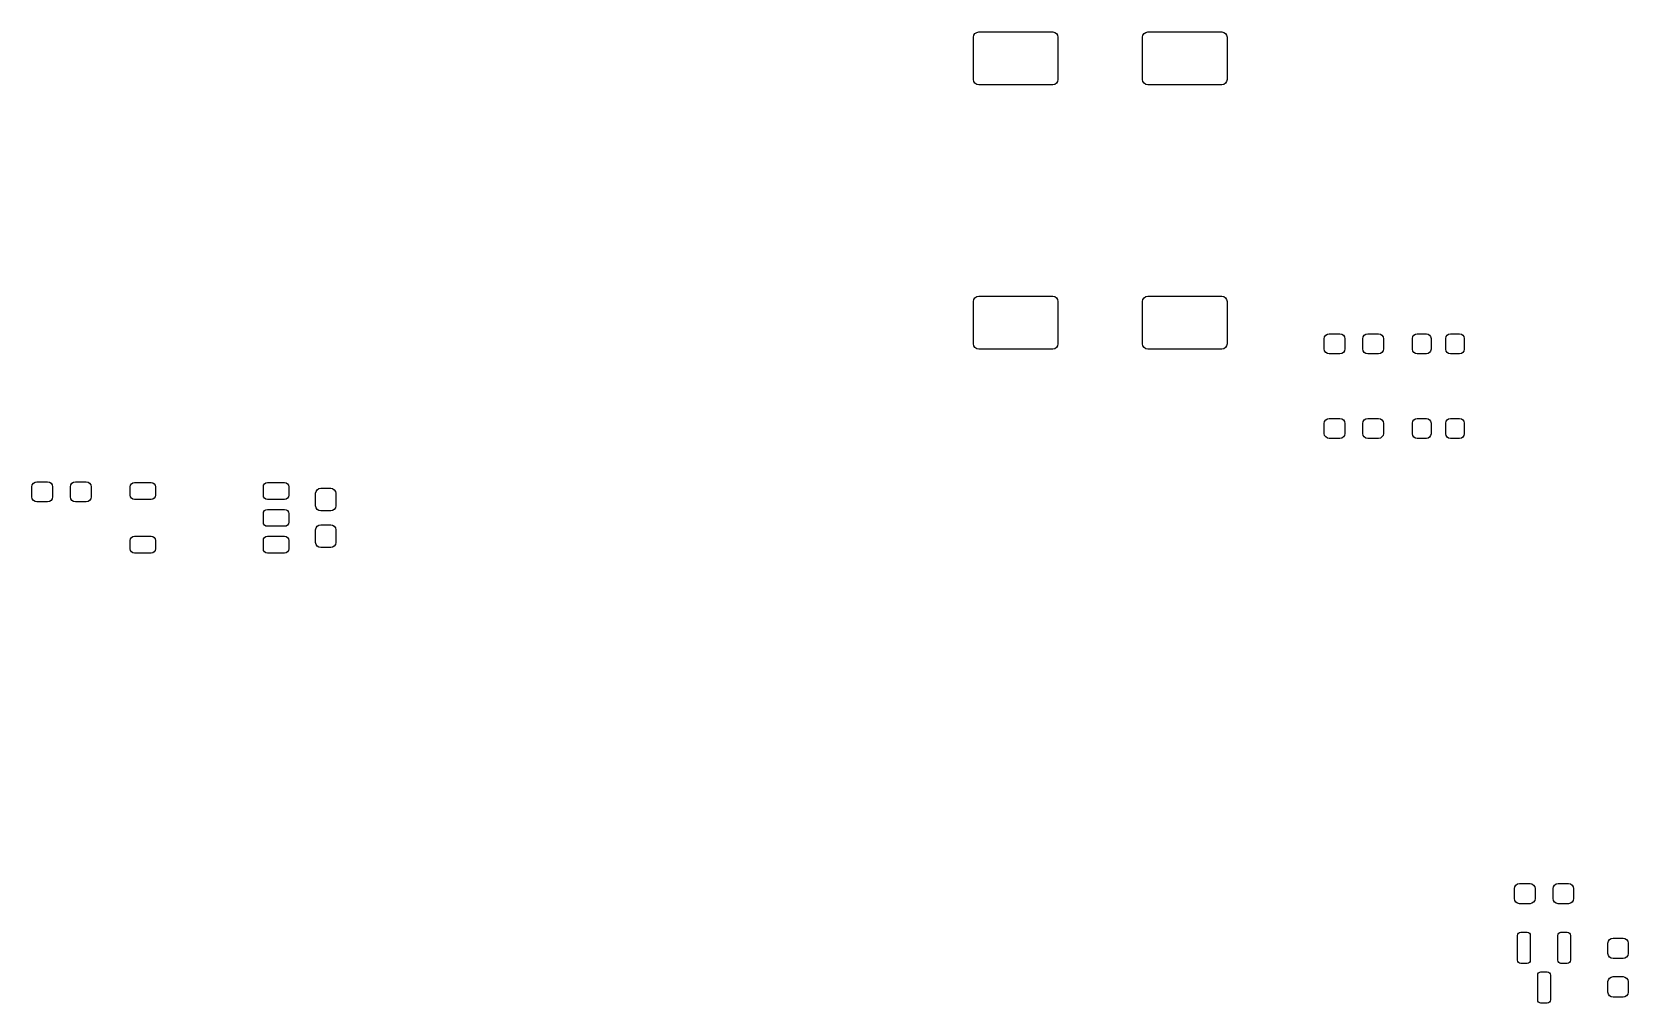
# Model space of a CAD drawing. Extents: x 22.4 to 98, y -82.2 to -36.2.
import ezdxf

# ---------------------------------------------------------------- set-up
doc = ezdxf.new("R2010")
doc.units = 0
doc.layers.add('BLACK', color=7, linetype='CONTINUOUS')

msp = doc.modelspace()

# ---------------------------------------------------------------- linework, layer by layer
at = {"layer": 'BLACK', "linetype": 'CONTINUOUS'}
for p, q in [((67.154329, -36.26903), (67.25, -36.25)), ((67.25, -36.25), (70.75, -36.25)), ((70.75, -36.25), (70.845671, -36.26903)), ((75.154329, -36.26903), (75.25, -36.25)), ((75.25, -36.25), (78.75, -36.25)), ((78.75, -36.25), (78.845671, -36.26903)), ((67, -36.5), (67.01903, -36.404329)), ((67, -38.5), (67, -36.5)), ((67.01903, -36.404329), (67.073223, -36.323223)), ((67.073223, -36.323223), (67.154329, -36.26903)), ((70.845671, -36.26903), (70.926777, -36.323223)), ((70.926777, -36.323223), (70.98097, -36.404329)), ((70.98097, -36.404329), (71, -36.5)), ((71, -36.5), (71, -38.5)), ((75, -36.5), (75.01903, -36.404329)), ((75, -38.5), (75, -36.5)), ((75.01903, -36.404329), (75.073223, -36.323223)), ((75.073223, -36.323223), (75.154329, -36.26903)), ((78.845671, -36.26903), (78.926777, -36.323223)), ((78.926777, -36.323223), (78.98097, -36.404329)), ((78.98097, -36.404329), (79, -36.5)), ((79, -36.5), (79, -38.5)), ((67.01903, -38.595671), (67, -38.5)), ((71, -38.5), (70.98097, -38.595671)), ((75.01903, -38.595671), (75, -38.5)), ((79, -38.5), (78.98097, -38.595671)), ((67.073223, -38.676777), (67.01903, -38.595671)), ((67.154329, -38.73097), (67.073223, -38.676777)), ((67.25, -38.75), (67.154329, -38.73097)), ((70.75, -38.75), (67.25, -38.75)), ((70.845671, -38.73097), (70.75, -38.75)), ((70.926777, -38.676777), (70.845671, -38.73097)), ((70.98097, -38.595671), (70.926777, -38.676777)), ((75.073223, -38.676777), (75.01903, -38.595671)), ((75.154329, -38.73097), (75.073223, -38.676777)), ((75.25, -38.75), (75.154329, -38.73097)), ((78.75, -38.75), (75.25, -38.75)), ((78.845671, -38.73097), (78.75, -38.75)), ((78.926777, -38.676777), (78.845671, -38.73097)), ((78.98097, -38.595671), (78.926777, -38.676777)), ((67, -49), (67.01903, -48.904329)), ((67, -51), (67, -49)), ((67.01903, -48.904329), (67.073223, -48.823223)), ((67.073223, -48.823223), (67.154329, -48.76903)), ((67.154329, -48.76903), (67.25, -48.75)), ((67.25, -48.75), (70.75, -48.75)), ((70.75, -48.75), (70.845671, -48.76903)), ((70.845671, -48.76903), (70.926777, -48.823223)), ((70.926777, -48.823223), (70.98097, -48.904329)), ((70.98097, -48.904329), (71, -49)), ((71, -49), (71, -51)), ((75, -49), (75.01903, -48.904329)), ((75, -51), (75, -49)), ((75.01903, -48.904329), (75.073223, -48.823223)), ((75.073223, -48.823223), (75.154329, -48.76903)), ((75.154329, -48.76903), (75.25, -48.75)), ((75.25, -48.75), (78.75, -48.75)), ((78.75, -48.75), (78.845671, -48.76903)), ((78.845671, -48.76903), (78.926777, -48.823223)), ((78.926777, -48.823223), (78.98097, -48.904329)), ((78.98097, -48.904329), (79, -49)), ((79, -49), (79, -51)), ((83.618079, -50.671613), (83.669562, -50.594562)), ((83.669562, -50.594562), (83.746613, -50.543079)), ((83.746613, -50.543079), (83.8375, -50.525)), ((83.8375, -50.525), (84.3375, -50.525)), ((84.3375, -50.525), (84.428387, -50.543079)), ((84.428387, -50.543079), (84.505438, -50.594562)), ((84.505438, -50.594562), (84.556921, -50.671613)), ((85.443079, -50.671613), (85.494562, -50.594562)), ((85.494562, -50.594562), (85.571613, -50.543079)), ((85.571613, -50.543079), (85.6625, -50.525)), ((85.6625, -50.525), (86.1625, -50.525)), ((86.1625, -50.525), (86.253387, -50.543079)), ((86.253387, -50.543079), (86.330438, -50.594562)), ((86.330438, -50.594562), (86.381921, -50.671613)), ((87.791651, -50.660038), (87.83907, -50.58907)), ((87.83907, -50.58907), (87.910038, -50.541651)), ((87.910038, -50.541651), (87.99375, -50.525)), ((87.99375, -50.525), (88.43125, -50.525)), ((88.43125, -50.525), (88.514962, -50.541651)), ((88.514962, -50.541651), (88.58593, -50.58907)), ((88.58593, -50.58907), (88.633349, -50.660038)), ((89.366651, -50.660038), (89.41407, -50.58907)), ((89.41407, -50.58907), (89.485038, -50.541651)), ((89.485038, -50.541651), (89.56875, -50.525)), ((89.56875, -50.525), (90.00625, -50.525)), ((90.00625, -50.525), (90.089962, -50.541651)), ((90.089962, -50.541651), (90.16093, -50.58907)), ((90.16093, -50.58907), (90.208349, -50.660038)), ((67.01903, -51.095671), (67, -51)), ((67.073223, -51.176777), (67.01903, -51.095671)), ((67.154329, -51.23097), (67.073223, -51.176777)), ((67.25, -51.25), (67.154329, -51.23097)), ((70.75, -51.25), (67.25, -51.25)), ((70.845671, -51.23097), (70.75, -51.25)), ((70.926777, -51.176777), (70.845671, -51.23097)), ((70.98097, -51.095671), (70.926777, -51.176777)), ((71, -51), (70.98097, -51.095671)), ((75.01903, -51.095671), (75, -51)), ((75.073223, -51.176777), (75.01903, -51.095671)), ((75.154329, -51.23097), (75.073223, -51.176777)), ((75.25, -51.25), (75.154329, -51.23097)), ((78.75, -51.25), (75.25, -51.25)), ((78.845671, -51.23097), (78.75, -51.25)), ((78.926777, -51.176777), (78.845671, -51.23097)), ((78.98097, -51.095671), (78.926777, -51.176777)), ((79, -51), (78.98097, -51.095671)), ((83.6, -50.7625), (83.618079, -50.671613)), ((83.6, -51.2375), (83.6, -50.7625)), ((83.618079, -51.328387), (83.6, -51.2375)), ((83.669562, -51.405438), (83.618079, -51.328387)), ((84.556921, -51.328387), (84.505438, -51.405438)), ((84.556921, -50.671613), (84.575, -50.7625)), ((84.575, -51.2375), (84.556921, -51.328387)), ((84.575, -50.7625), (84.575, -51.2375)), ((85.425, -50.7625), (85.443079, -50.671613)), ((85.425, -51.2375), (85.425, -50.7625)), ((85.443079, -51.328387), (85.425, -51.2375)), ((85.494562, -51.405438), (85.443079, -51.328387)), ((86.381921, -51.328387), (86.330438, -51.405438)), ((86.381921, -50.671613), (86.4, -50.7625)), ((86.4, -51.2375), (86.381921, -51.328387)), ((86.4, -50.7625), (86.4, -51.2375)), ((87.775, -50.74375), (87.791651, -50.660038)), ((87.775, -51.25625), (87.775, -50.74375)), ((87.791651, -51.339962), (87.775, -51.25625)), ((87.83907, -51.41093), (87.791651, -51.339962)), ((88.633349, -51.339962), (88.58593, -51.41093)), ((88.633349, -50.660038), (88.65, -50.74375)), ((88.65, -51.25625), (88.633349, -51.339962)), ((88.65, -50.74375), (88.65, -51.25625)), ((89.35, -50.74375), (89.366651, -50.660038)), ((89.35, -51.25625), (89.35, -50.74375)), ((89.366651, -51.339962), (89.35, -51.25625)), ((89.41407, -51.41093), (89.366651, -51.339962)), ((90.208349, -51.339962), (90.16093, -51.41093)), ((90.208349, -50.660038), (90.225, -50.74375)), ((90.225, -51.25625), (90.208349, -51.339962)), ((90.225, -50.74375), (90.225, -51.25625)), ((83.746613, -51.456921), (83.669562, -51.405438)), ((83.8375, -51.475), (83.746613, -51.456921)), ((84.3375, -51.475), (83.8375, -51.475)), ((84.428387, -51.456921), (84.3375, -51.475)), ((84.505438, -51.405438), (84.428387, -51.456921)), ((85.571613, -51.456921), (85.494562, -51.405438)), ((85.6625, -51.475), (85.571613, -51.456921)), ((86.1625, -51.475), (85.6625, -51.475)), ((86.253387, -51.456921), (86.1625, -51.475)), ((86.330438, -51.405438), (86.253387, -51.456921)), ((87.910038, -51.458349), (87.83907, -51.41093)), ((87.99375, -51.475), (87.910038, -51.458349)), ((88.43125, -51.475), (87.99375, -51.475)), ((88.514962, -51.458349), (88.43125, -51.475)), ((88.58593, -51.41093), (88.514962, -51.458349)), ((89.485038, -51.458349), (89.41407, -51.41093)), ((89.56875, -51.475), (89.485038, -51.458349)), ((90.00625, -51.475), (89.56875, -51.475)), ((90.089962, -51.458349), (90.00625, -51.475)), ((90.16093, -51.41093), (90.089962, -51.458349)), ((83.6, -54.7625), (83.618079, -54.671613)), ((83.6, -55.2375), (83.6, -54.7625)), ((83.618079, -54.671613), (83.669562, -54.594562)), ((83.669562, -54.594562), (83.746613, -54.543079)), ((83.746613, -54.543079), (83.8375, -54.525)), ((83.8375, -54.525), (84.3375, -54.525)), ((84.3375, -54.525), (84.428387, -54.543079)), ((84.428387, -54.543079), (84.505438, -54.594562)), ((84.505438, -54.594562), (84.556921, -54.671613)), ((84.556921, -54.671613), (84.575, -54.7625)), ((84.575, -54.7625), (84.575, -55.2375)), ((85.425, -54.7625), (85.443079, -54.671613)), ((85.425, -55.2375), (85.425, -54.7625)), ((85.443079, -54.671613), (85.494562, -54.594562)), ((85.494562, -54.594562), (85.571613, -54.543079)), ((85.571613, -54.543079), (85.6625, -54.525)), ((85.6625, -54.525), (86.1625, -54.525)), ((86.1625, -54.525), (86.253387, -54.543079)), ((86.253387, -54.543079), (86.330438, -54.594562)), ((86.330438, -54.594562), (86.381921, -54.671613)), ((86.381921, -54.671613), (86.4, -54.7625)), ((86.4, -54.7625), (86.4, -55.2375)), ((87.775, -54.74375), (87.791651, -54.660038)), ((87.775, -55.25625), (87.775, -54.74375)), ((87.791651, -54.660038), (87.83907, -54.58907)), ((87.83907, -54.58907), (87.910038, -54.541651)), ((87.910038, -54.541651), (87.99375, -54.525)), ((87.99375, -54.525), (88.43125, -54.525)), ((88.43125, -54.525), (88.514962, -54.541651)), ((88.514962, -54.541651), (88.58593, -54.58907)), ((88.58593, -54.58907), (88.633349, -54.660038)), ((88.633349, -54.660038), (88.65, -54.74375)), ((88.65, -54.74375), (88.65, -55.25625)), ((89.35, -54.74375), (89.366651, -54.660038)), ((89.35, -55.25625), (89.35, -54.74375)), ((89.366651, -54.660038), (89.41407, -54.58907)), ((89.41407, -54.58907), (89.485038, -54.541651)), ((89.485038, -54.541651), (89.56875, -54.525)), ((89.56875, -54.525), (90.00625, -54.525)), ((90.00625, -54.525), (90.089962, -54.541651)), ((90.089962, -54.541651), (90.16093, -54.58907)), ((90.16093, -54.58907), (90.208349, -54.660038)), ((90.208349, -54.660038), (90.225, -54.74375)), ((90.225, -54.74375), (90.225, -55.25625)), ((83.618079, -55.328387), (83.6, -55.2375)), ((83.669562, -55.405438), (83.618079, -55.328387)), ((83.746613, -55.456921), (83.669562, -55.405438)), ((83.8375, -55.475), (83.746613, -55.456921)), ((84.3375, -55.475), (83.8375, -55.475)), ((84.428387, -55.456921), (84.3375, -55.475)), ((84.505438, -55.405438), (84.428387, -55.456921)), ((84.556921, -55.328387), (84.505438, -55.405438)), ((84.575, -55.2375), (84.556921, -55.328387)), ((85.443079, -55.328387), (85.425, -55.2375)), ((85.494562, -55.405438), (85.443079, -55.328387)), ((85.571613, -55.456921), (85.494562, -55.405438)), ((85.6625, -55.475), (85.571613, -55.456921)), ((86.1625, -55.475), (85.6625, -55.475)), ((86.253387, -55.456921), (86.1625, -55.475)), ((86.330438, -55.405438), (86.253387, -55.456921)), ((86.381921, -55.328387), (86.330438, -55.405438)), ((86.4, -55.2375), (86.381921, -55.328387)), ((87.791651, -55.339962), (87.775, -55.25625)), ((87.83907, -55.41093), (87.791651, -55.339962)), ((87.910038, -55.458349), (87.83907, -55.41093)), ((87.99375, -55.475), (87.910038, -55.458349)), ((88.43125, -55.475), (87.99375, -55.475)), ((88.514962, -55.458349), (88.43125, -55.475)), ((88.58593, -55.41093), (88.514962, -55.458349)), ((88.633349, -55.339962), (88.58593, -55.41093)), ((88.65, -55.25625), (88.633349, -55.339962)), ((89.366651, -55.339962), (89.35, -55.25625)), ((89.41407, -55.41093), (89.366651, -55.339962)), ((89.485038, -55.458349), (89.41407, -55.41093)), ((89.56875, -55.475), (89.485038, -55.458349)), ((90.00625, -55.475), (89.56875, -55.475)), ((90.089962, -55.458349), (90.00625, -55.475)), ((90.16093, -55.41093), (90.089962, -55.458349)), ((90.208349, -55.339962), (90.16093, -55.41093)), ((90.225, -55.25625), (90.208349, -55.339962)), ((22.449995, -57.7625), (22.468074, -57.671613)), ((22.449995, -58.2375), (22.449995, -57.7625)), ((22.468074, -57.671613), (22.519557, -57.594562)), ((22.519557, -57.594562), (22.596608, -57.543079)), ((22.596608, -57.543079), (22.687495, -57.525)), ((22.687495, -57.525), (23.187495, -57.525)), ((23.187495, -57.525), (23.278382, -57.543079)), ((23.278382, -57.543079), (23.355433, -57.594562)), ((23.355433, -57.594562), (23.406916, -57.671613)), ((23.406916, -57.671613), (23.424995, -57.7625)), ((23.424995, -57.7625), (23.424995, -58.2375)), ((24.274995, -57.7625), (24.293074, -57.671613)), ((24.274995, -58.2375), (24.274995, -57.7625)), ((24.293074, -57.671613), (24.344557, -57.594562)), ((24.344557, -57.594562), (24.421608, -57.543079)), ((24.421608, -57.543079), (24.512495, -57.525)), ((24.512495, -57.525), (25.012495, -57.525)), ((25.012495, -57.525), (25.103382, -57.543079)), ((25.103382, -57.543079), (25.180433, -57.594562)), ((25.180433, -57.594562), (25.231916, -57.671613)), ((25.231916, -57.671613), (25.249995, -57.7625)), ((25.249995, -57.7625), (25.249995, -58.2375)), ((27.1, -57.76), (27.115224, -57.683463)), ((27.1, -58.16), (27.1, -57.76)), ((27.115224, -57.683463), (27.158579, -57.618579)), ((27.158579, -57.618579), (27.223463, -57.575224)), ((27.223463, -57.575224), (27.3, -57.56)), ((27.3, -57.56), (28.1, -57.56)), ((28.1, -57.56), (28.176537, -57.575224)), ((28.176537, -57.575224), (28.241421, -57.618579)), ((28.241421, -57.618579), (28.284776, -57.683463)), ((28.284776, -57.683463), (28.3, -57.76)), ((28.3, -57.76), (28.3, -58.16)), ((33.4, -57.76), (33.415224, -57.683463)), ((33.4, -58.16), (33.4, -57.76)), ((33.415224, -57.683463), (33.458579, -57.618579)), ((33.458579, -57.618579), (33.523463, -57.575224)), ((33.523463, -57.575224), (33.6, -57.56)), ((33.6, -57.56), (34.4, -57.56)), ((34.4, -57.56), (34.476537, -57.575224)), ((34.476537, -57.575224), (34.541421, -57.618579)), ((34.541421, -57.618579), (34.584776, -57.683463)), ((34.584776, -57.683463), (34.6, -57.76)), ((34.6, -57.76), (34.6, -58.16)), ((35.875, -58.0675), (35.893079, -57.976613)), ((35.875, -58.6675), (35.875, -58.0675)), ((35.893079, -57.976613), (35.944562, -57.899562)), ((35.944562, -57.899562), (36.021613, -57.848079)), ((36.021613, -57.848079), (36.1125, -57.83)), ((36.1125, -57.83), (36.5875, -57.83)), ((36.5875, -57.83), (36.678387, -57.848079)), ((36.678387, -57.848079), (36.755438, -57.899562)), ((36.755438, -57.899562), (36.806921, -57.976613)), ((36.806921, -57.976613), (36.825, -58.0675)), ((36.825, -58.0675), (36.825, -58.6675)), ((22.468074, -58.328387), (22.449995, -58.2375)), ((22.519557, -58.405438), (22.468074, -58.328387)), ((22.596608, -58.456921), (22.519557, -58.405438)), ((22.687495, -58.475), (22.596608, -58.456921)), ((23.187495, -58.475), (22.687495, -58.475)), ((23.278382, -58.456921), (23.187495, -58.475)), ((23.355433, -58.405438), (23.278382, -58.456921)), ((23.406916, -58.328387), (23.355433, -58.405438)), ((23.424995, -58.2375), (23.406916, -58.328387)), ((24.293074, -58.328387), (24.274995, -58.2375)), ((24.344557, -58.405438), (24.293074, -58.328387)), ((24.421608, -58.456921), (24.344557, -58.405438)), ((24.512495, -58.475), (24.421608, -58.456921)), ((25.012495, -58.475), (24.512495, -58.475)), ((25.103382, -58.456921), (25.012495, -58.475)), ((25.180433, -58.405438), (25.103382, -58.456921)), ((25.231916, -58.328387), (25.180433, -58.405438)), ((25.249995, -58.2375), (25.231916, -58.328387)), ((27.115224, -58.236537), (27.1, -58.16)), ((27.158579, -58.301421), (27.115224, -58.236537)), ((27.223463, -58.344776), (27.158579, -58.301421)), ((27.3, -58.36), (27.223463, -58.344776)), ((28.1, -58.36), (27.3, -58.36)), ((28.176537, -58.344776), (28.1, -58.36)), ((28.241421, -58.301421), (28.176537, -58.344776)), ((28.284776, -58.236537), (28.241421, -58.301421)), ((28.3, -58.16), (28.284776, -58.236537)), ((33.415224, -58.236537), (33.4, -58.16)), ((33.458579, -58.301421), (33.415224, -58.236537)), ((33.415224, -58.953463), (33.458579, -58.888579)), ((33.523463, -58.344776), (33.458579, -58.301421)), ((33.458579, -58.888579), (33.523463, -58.845224)), ((33.6, -58.36), (33.523463, -58.344776)), ((33.523463, -58.845224), (33.6, -58.83)), ((34.4, -58.36), (33.6, -58.36)), ((33.6, -58.83), (34.4, -58.83)), ((34.476537, -58.344776), (34.4, -58.36)), ((34.4, -58.83), (34.476537, -58.845224)), ((34.541421, -58.301421), (34.476537, -58.344776)), ((34.476537, -58.845224), (34.541421, -58.888579)), ((34.584776, -58.236537), (34.541421, -58.301421)), ((34.541421, -58.888579), (34.584776, -58.953463)), ((34.6, -58.16), (34.584776, -58.236537)), ((35.893079, -58.758387), (35.875, -58.6675)), ((35.944562, -58.835438), (35.893079, -58.758387)), ((36.021613, -58.886921), (35.944562, -58.835438)), ((36.1125, -58.905), (36.021613, -58.886921)), ((36.5875, -58.905), (36.1125, -58.905)), ((36.678387, -58.886921), (36.5875, -58.905)), ((36.755438, -58.835438), (36.678387, -58.886921)), ((36.806921, -58.758387), (36.755438, -58.835438)), ((36.825, -58.6675), (36.806921, -58.758387)), ((33.4, -59.03), (33.415224, -58.953463)), ((33.4, -59.43), (33.4, -59.03)), ((33.415224, -59.506537), (33.4, -59.43)), ((33.458579, -59.571421), (33.415224, -59.506537)), ((33.523463, -59.614776), (33.458579, -59.571421)), ((33.6, -59.63), (33.523463, -59.614776)), ((34.4, -59.63), (33.6, -59.63)), ((34.476537, -59.614776), (34.4, -59.63)), ((34.541421, -59.571421), (34.476537, -59.614776)), ((34.584776, -59.506537), (34.541421, -59.571421)), ((34.584776, -58.953463), (34.6, -59.03)), ((34.6, -59.43), (34.584776, -59.506537)), ((34.6, -59.03), (34.6, -59.43)), ((35.893079, -59.701613), (35.944562, -59.624562)), ((35.944562, -59.624562), (36.021613, -59.573079)), ((36.021613, -59.573079), (36.1125, -59.555)), ((36.1125, -59.555), (36.5875, -59.555)), ((36.5875, -59.555), (36.678387, -59.573079)), ((36.678387, -59.573079), (36.755438, -59.624562)), ((36.755438, -59.624562), (36.806921, -59.701613)), ((27.1, -60.3), (27.115224, -60.223463)), ((27.1, -60.7), (27.1, -60.3)), ((27.115224, -60.223463), (27.158579, -60.158579)), ((27.158579, -60.158579), (27.223463, -60.115224)), ((27.223463, -60.115224), (27.3, -60.1)), ((27.3, -60.1), (28.1, -60.1)), ((28.1, -60.1), (28.176537, -60.115224)), ((28.176537, -60.115224), (28.241421, -60.158579)), ((28.241421, -60.158579), (28.284776, -60.223463)), ((28.284776, -60.223463), (28.3, -60.3)), ((28.3, -60.3), (28.3, -60.7)), ((33.4, -60.3), (33.415224, -60.223463)), ((33.4, -60.7), (33.4, -60.3)), ((33.415224, -60.223463), (33.458579, -60.158579)), ((33.458579, -60.158579), (33.523463, -60.115224)), ((33.523463, -60.115224), (33.6, -60.1)), ((33.6, -60.1), (34.4, -60.1)), ((34.4, -60.1), (34.476537, -60.115224)), ((34.476537, -60.115224), (34.541421, -60.158579)), ((34.541421, -60.158579), (34.584776, -60.223463)), ((34.584776, -60.223463), (34.6, -60.3)), ((34.6, -60.3), (34.6, -60.7)), ((35.875, -59.7925), (35.893079, -59.701613)), ((35.875, -60.3925), (35.875, -59.7925)), ((35.893079, -60.483387), (35.875, -60.3925)), ((36.806921, -59.701613), (36.825, -59.7925)), ((36.825, -60.3925), (36.806921, -60.483387)), ((36.825, -59.7925), (36.825, -60.3925)), ((27.115224, -60.776537), (27.1, -60.7)), ((27.158579, -60.841421), (27.115224, -60.776537)), ((27.223463, -60.884776), (27.158579, -60.841421)), ((27.3, -60.9), (27.223463, -60.884776)), ((28.1, -60.9), (27.3, -60.9)), ((28.176537, -60.884776), (28.1, -60.9)), ((28.241421, -60.841421), (28.176537, -60.884776)), ((28.284776, -60.776537), (28.241421, -60.841421)), ((28.3, -60.7), (28.284776, -60.776537)), ((33.415224, -60.776537), (33.4, -60.7)), ((33.458579, -60.841421), (33.415224, -60.776537)), ((33.523463, -60.884776), (33.458579, -60.841421)), ((33.6, -60.9), (33.523463, -60.884776)), ((34.4, -60.9), (33.6, -60.9)), ((34.476537, -60.884776), (34.4, -60.9)), ((34.541421, -60.841421), (34.476537, -60.884776)), ((34.584776, -60.776537), (34.541421, -60.841421)), ((34.6, -60.7), (34.584776, -60.776537)), ((35.944562, -60.560438), (35.893079, -60.483387)), ((36.021613, -60.611921), (35.944562, -60.560438)), ((36.1125, -60.63), (36.021613, -60.611921)), ((36.5875, -60.63), (36.1125, -60.63)), ((36.678387, -60.611921), (36.5875, -60.63)), ((36.755438, -60.560438), (36.678387, -60.611921)), ((36.806921, -60.483387), (36.755438, -60.560438)), ((92.6, -76.7625), (92.618079, -76.671613)), ((92.6, -77.2375), (92.6, -76.7625)), ((92.618079, -76.671613), (92.669562, -76.594562)), ((92.669562, -76.594562), (92.746613, -76.543079)), ((92.746613, -76.543079), (92.8375, -76.525)), ((92.8375, -76.525), (93.3375, -76.525)), ((93.3375, -76.525), (93.428387, -76.543079)), ((93.428387, -76.543079), (93.505438, -76.594562)), ((93.505438, -76.594562), (93.556921, -76.671613)), ((93.556921, -76.671613), (93.575, -76.7625)), ((93.575, -76.7625), (93.575, -77.2375)), ((94.425, -76.7625), (94.443079, -76.671613)), ((94.425, -77.2375), (94.425, -76.7625)), ((94.443079, -76.671613), (94.494562, -76.594562)), ((94.494562, -76.594562), (94.571613, -76.543079)), ((94.571613, -76.543079), (94.6625, -76.525)), ((94.6625, -76.525), (95.1625, -76.525)), ((95.1625, -76.525), (95.253387, -76.543079)), ((95.253387, -76.543079), (95.330438, -76.594562)), ((95.330438, -76.594562), (95.381921, -76.671613)), ((95.381921, -76.671613), (95.4, -76.7625)), ((95.4, -76.7625), (95.4, -77.2375)), ((92.618079, -77.328387), (92.6, -77.2375)), ((92.669562, -77.405438), (92.618079, -77.328387)), ((92.746613, -77.456921), (92.669562, -77.405438)), ((92.8375, -77.475), (92.746613, -77.456921)), ((93.3375, -77.475), (92.8375, -77.475)), ((93.428387, -77.456921), (93.3375, -77.475)), ((93.505438, -77.405438), (93.428387, -77.456921)), ((93.556921, -77.328387), (93.505438, -77.405438)), ((93.575, -77.2375), (93.556921, -77.328387)), ((94.443079, -77.328387), (94.425, -77.2375)), ((94.494562, -77.405438), (94.443079, -77.328387)), ((94.571613, -77.456921), (94.494562, -77.405438)), ((94.6625, -77.475), (94.571613, -77.456921)), ((95.1625, -77.475), (94.6625, -77.475)), ((95.253387, -77.456921), (95.1625, -77.475)), ((95.330438, -77.405438), (95.253387, -77.456921)), ((95.381921, -77.328387), (95.330438, -77.405438)), ((95.4, -77.2375), (95.381921, -77.328387)), ((92.75, -78.975), (92.761418, -78.917597)), ((92.75, -80.15), (92.75, -78.975)), ((92.761418, -78.917597), (92.793934, -78.868934)), ((92.793934, -78.868934), (92.842597, -78.836418)), ((92.842597, -78.836418), (92.9, -78.825)), ((92.9, -78.825), (93.2, -78.825)), ((93.2, -78.825), (93.257403, -78.836418)), ((93.257403, -78.836418), (93.306066, -78.868934)), ((93.306066, -78.868934), (93.338582, -78.917597)), ((93.338582, -78.917597), (93.35, -78.975)), ((93.35, -78.975), (93.35, -80.15)), ((94.65, -78.975), (94.661418, -78.917597)), ((94.65, -80.15), (94.65, -78.975)), ((94.661418, -78.917597), (94.693934, -78.868934)), ((94.693934, -78.868934), (94.742597, -78.836418)), ((94.742597, -78.836418), (94.8, -78.825)), ((94.8, -78.825), (95.1, -78.825)), ((95.1, -78.825), (95.157403, -78.836418)), ((95.157403, -78.836418), (95.206066, -78.868934)), ((95.206066, -78.868934), (95.238582, -78.917597)), ((95.238582, -78.917597), (95.25, -78.975)), ((95.25, -78.975), (95.25, -80.15)), ((97.025, -79.3375), (97.043079, -79.246613)), ((97.043079, -79.246613), (97.094562, -79.169562)), ((97.094562, -79.169562), (97.171613, -79.118079)), ((97.171613, -79.118079), (97.2625, -79.1)), ((97.2625, -79.1), (97.7375, -79.1)), ((97.7375, -79.1), (97.828387, -79.118079)), ((97.828387, -79.118079), (97.905438, -79.169562)), ((97.905438, -79.169562), (97.956921, -79.246613)), ((97.956921, -79.246613), (97.975, -79.3375)), ((97.025, -79.8375), (97.025, -79.3375)), ((97.043079, -79.928387), (97.025, -79.8375)), ((97.094562, -80.005438), (97.043079, -79.928387)), ((97.171613, -80.056921), (97.094562, -80.005438)), ((97.905438, -80.005438), (97.828387, -80.056921)), ((97.956921, -79.928387), (97.905438, -80.005438)), ((97.975, -79.8375), (97.956921, -79.928387)), ((97.975, -79.3375), (97.975, -79.8375)), ((92.761418, -80.207403), (92.75, -80.15)), ((92.793934, -80.256066), (92.761418, -80.207403)), ((92.842597, -80.288582), (92.793934, -80.256066)), ((92.9, -80.3), (92.842597, -80.288582)), ((93.2, -80.3), (92.9, -80.3)), ((93.257403, -80.288582), (93.2, -80.3)), ((93.306066, -80.256066), (93.257403, -80.288582)), ((93.338582, -80.207403), (93.306066, -80.256066)), ((93.35, -80.15), (93.338582, -80.207403)), ((93.7, -80.85), (93.711418, -80.792597)), ((93.711418, -80.792597), (93.743934, -80.743934)), ((93.743934, -80.743934), (93.792597, -80.711418)), ((93.792597, -80.711418), (93.85, -80.7)), ((93.85, -80.7), (94.15, -80.7)), ((94.15, -80.7), (94.207403, -80.711418)), ((94.207403, -80.711418), (94.256066, -80.743934)), ((94.256066, -80.743934), (94.288582, -80.792597)), ((94.288582, -80.792597), (94.3, -80.85)), ((94.661418, -80.207403), (94.65, -80.15)), ((94.693934, -80.256066), (94.661418, -80.207403)), ((94.742597, -80.288582), (94.693934, -80.256066)), ((94.8, -80.3), (94.742597, -80.288582)), ((95.1, -80.3), (94.8, -80.3)), ((95.157403, -80.288582), (95.1, -80.3)), ((95.206066, -80.256066), (95.157403, -80.288582)), ((95.238582, -80.207403), (95.206066, -80.256066)), ((95.25, -80.15), (95.238582, -80.207403)), ((97.2625, -80.075), (97.171613, -80.056921)), ((97.7375, -80.075), (97.2625, -80.075)), ((97.828387, -80.056921), (97.7375, -80.075)), ((93.7, -82.025), (93.7, -80.85)), ((94.3, -80.85), (94.3, -82.025)), ((97.025, -81.1625), (97.043079, -81.071613)), ((97.025, -81.6625), (97.025, -81.1625)), ((97.043079, -81.071613), (97.094562, -80.994562)), ((97.094562, -80.994562), (97.171613, -80.943079)), ((97.171613, -80.943079), (97.2625, -80.925)), ((97.2625, -80.925), (97.7375, -80.925)), ((97.7375, -80.925), (97.828387, -80.943079)), ((97.828387, -80.943079), (97.905438, -80.994562)), ((97.905438, -80.994562), (97.956921, -81.071613)), ((97.956921, -81.071613), (97.975, -81.1625)), ((97.975, -81.1625), (97.975, -81.6625)), ((93.711418, -82.082403), (93.7, -82.025)), ((93.743934, -82.131066), (93.711418, -82.082403)), ((93.792597, -82.163582), (93.743934, -82.131066)), ((93.85, -82.175), (93.792597, -82.163582)), ((94.15, -82.175), (93.85, -82.175)), ((94.207403, -82.163582), (94.15, -82.175)), ((94.256066, -82.131066), (94.207403, -82.163582)), ((94.288582, -82.082403), (94.256066, -82.131066)), ((94.3, -82.025), (94.288582, -82.082403)), ((97.043079, -81.753387), (97.025, -81.6625)), ((97.094562, -81.830438), (97.043079, -81.753387)), ((97.171613, -81.881921), (97.094562, -81.830438)), ((97.2625, -81.9), (97.171613, -81.881921)), ((97.7375, -81.9), (97.2625, -81.9)), ((97.828387, -81.881921), (97.7375, -81.9)), ((97.905438, -81.830438), (97.828387, -81.881921)), ((97.956921, -81.753387), (97.905438, -81.830438)), ((97.975, -81.6625), (97.956921, -81.753387))]:
    msp.add_line(p, q, dxfattribs=at)

doc.saveas('drawing.dxf')
